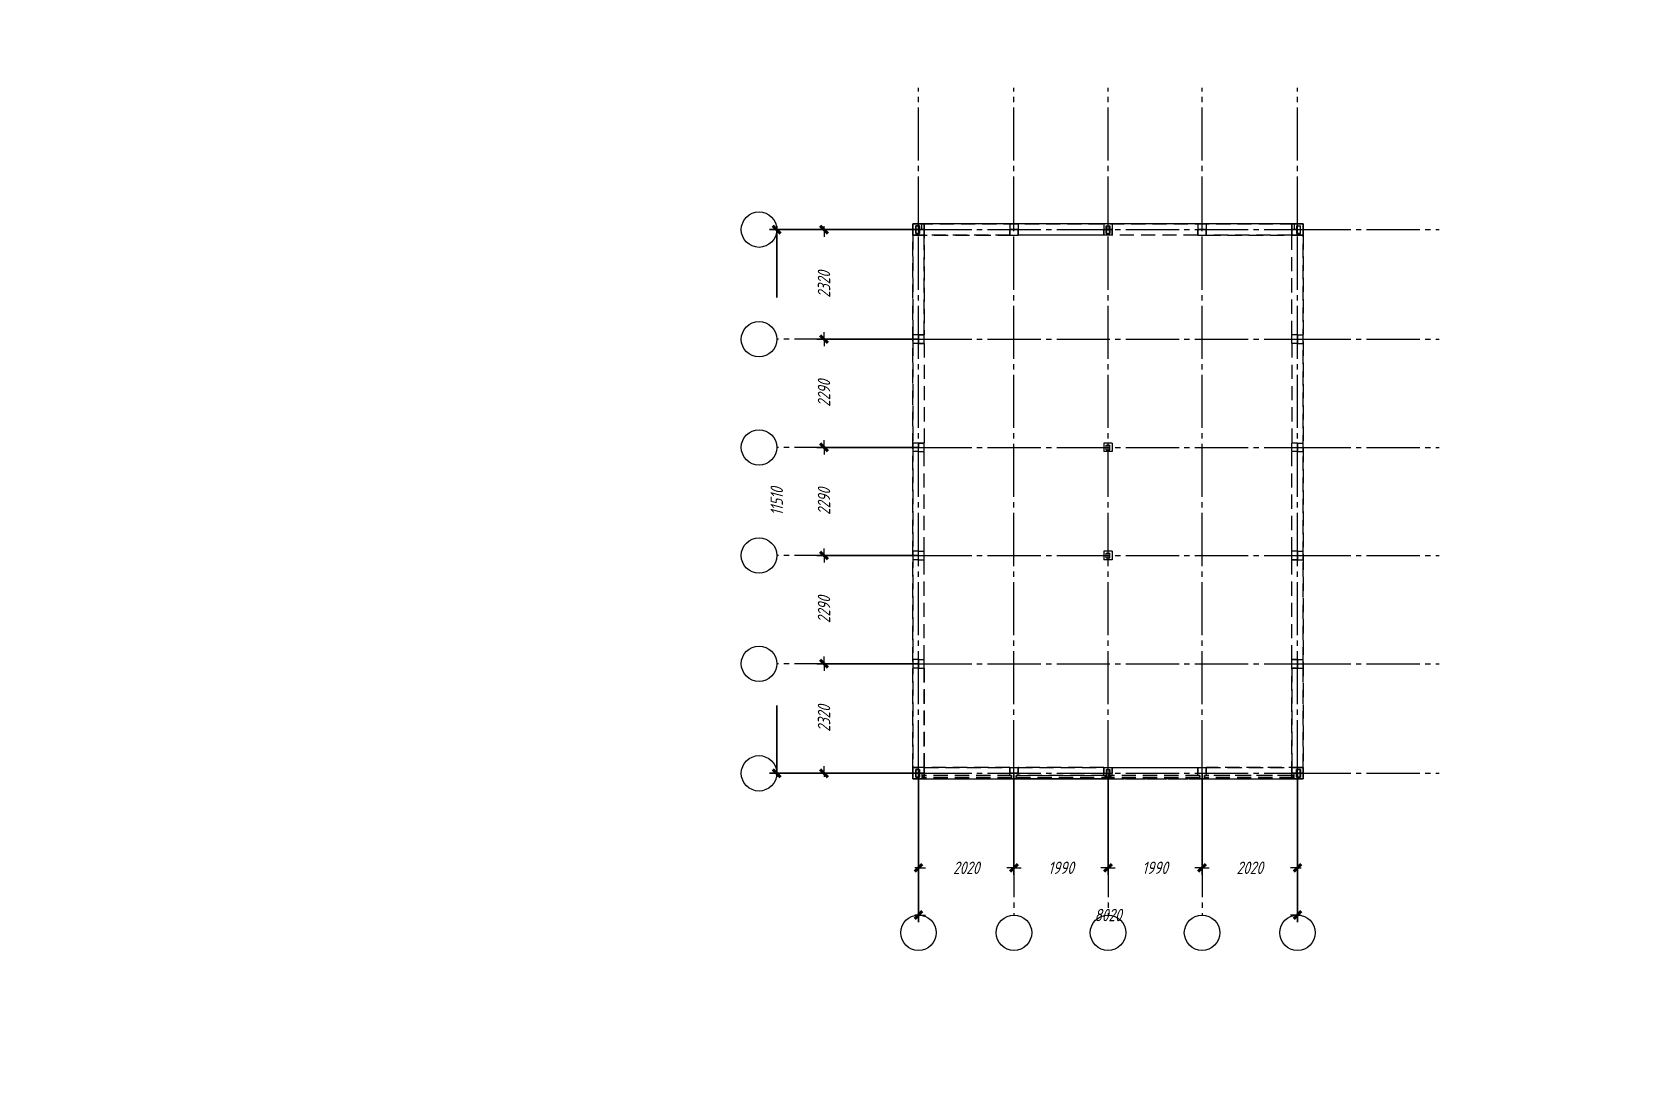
# Model space of a CAD drawing. Header units: millimetres. Extents: x 0 to 7980, y 0 to 297.
# Drawn here: x 1135.3 to 1585.7, y 0 to 297 of the extents above; entities that cross this region are included whole.
import ezdxf

# ---------------------------------------------------------------- set-up
doc = ezdxf.new("R2010")
doc.units = ezdxf.units.MM
for name, pattern in [('K5LT_AXLED', [19.5, 15, -1.5, 1.5, -1.5]), ('K5LT_BASIC', [0]), ('K5LT_DASHED', [6, 4, -2]), ('K5LT_THIN', [0])]:
    doc.linetypes.add(name, pattern=pattern)
doc.layers.add('Системный слой', color=7, linetype='Continuous')
doc.styles.add('KDIMTEXTSTYLE', font='GOST_AU.SHX', dxfattribs={"width": 0.96, "oblique": 15, "height": 5})
doc.styles.add('KTEXTSTYLE', font='GOST_AU.SHX', dxfattribs={"width": 0.96, "height": 5})
doc.dimstyles.new('KDIMSTYLE (0.01)', dxfattribs={"dimtxt": 5, "dimasz": 1, "dimexe": 2, "dimexo": 0, "dimgap": 1, "dimtad": 1, "dimlfac": 75, "dimtxsty": 'KDIMTEXTSTYLE', "dimsah": 1, "dimcen": 0, "dimdle": 1, "dimadec": 0, "dimazin": 0, "dimtfac": 0.667, "dimtmove": 0, "dimatfit": 3, "dimfxl": 0, "dimtvp": 1, "dimtolj": 1, "dimtzin": 0, "dimarcsym": 0})

# ---------------------------------------------------------------- blocks, each defined once
blk = doc.blocks.new('U43')
at = {"layer": 'Системный слой', "color": 30, "linetype": 'K5LT_AXLED', "lineweight": 18}
for p, q in [((1365.49, 87.72), (1345.49, 87.72)), ((1385.49, 87.72), (1365.49, 87.72)), ((1385.49, 87.72), (1492.43, 87.72)), ((1492.43, 87.72), (1532.43, 87.72))]:
    blk.add_line(p, q, dxfattribs=at)
at = {"layer": 'Системный слой', "color": 7, "linetype": 'K5LT_THIN', "lineweight": 18}
blk.add_arc((1340.49, 87.72), 5, 0, 360, dxfattribs=at)
blk = doc.blocks.new('U44')
at = {"layer": 'Системный слой', "color": 30, "linetype": 'K5LT_AXLED', "lineweight": 18}
for p, q in [((1365.49, 118.65), (1345.49, 118.65)), ((1385.49, 118.65), (1365.49, 118.65)), ((1385.49, 118.65), (1492.43, 118.65)), ((1492.43, 118.65), (1532.43, 118.65))]:
    blk.add_line(p, q, dxfattribs=at)
at = {"layer": 'Системный слой', "color": 7, "linetype": 'K5LT_THIN', "lineweight": 18}
blk.add_arc((1340.49, 118.65), 5, 0, 360, dxfattribs=at)
blk = doc.blocks.new('U45')
at = {"layer": 'Системный слой', "color": 30, "linetype": 'K5LT_AXLED', "lineweight": 18}
for p, q in [((1365.49, 149.19), (1345.49, 149.19)), ((1385.49, 149.19), (1365.49, 149.19)), ((1385.49, 149.19), (1492.43, 149.19)), ((1492.43, 149.19), (1532.43, 149.19))]:
    blk.add_line(p, q, dxfattribs=at)
at = {"layer": 'Системный слой', "color": 7, "linetype": 'K5LT_THIN', "lineweight": 18}
blk.add_arc((1340.49, 149.19), 5, 0, 360, dxfattribs=at)
blk = doc.blocks.new('U46')
at = {"layer": 'Системный слой', "color": 30, "linetype": 'K5LT_AXLED', "lineweight": 18}
for p, q in [((1365.49, 179.72), (1345.49, 179.72)), ((1385.49, 179.72), (1365.49, 179.72)), ((1385.49, 179.72), (1492.43, 179.72)), ((1492.43, 179.72), (1532.43, 179.72))]:
    blk.add_line(p, q, dxfattribs=at)
at = {"layer": 'Системный слой', "color": 7, "linetype": 'K5LT_THIN', "lineweight": 18}
blk.add_arc((1340.49, 179.72), 5, 0, 360, dxfattribs=at)
blk = doc.blocks.new('U47')
at = {"layer": 'Системный слой', "color": 30, "linetype": 'K5LT_AXLED', "lineweight": 18}
for p, q in [((1365.49, 210.25), (1345.49, 210.25)), ((1385.49, 210.25), (1365.49, 210.25)), ((1385.49, 210.25), (1492.43, 210.25)), ((1492.43, 210.25), (1532.43, 210.25))]:
    blk.add_line(p, q, dxfattribs=at)
at = {"layer": 'Системный слой', "color": 7, "linetype": 'K5LT_THIN', "lineweight": 18}
blk.add_arc((1340.49, 210.25), 5, 0, 360, dxfattribs=at)
blk = doc.blocks.new('U48')
at = {"layer": 'Системный слой', "color": 30, "linetype": 'K5LT_AXLED', "lineweight": 18}
for p, q in [((1365.49, 241.19), (1345.49, 241.19)), ((1385.49, 241.19), (1365.49, 241.19)), ((1385.49, 241.19), (1492.43, 241.19)), ((1492.43, 241.19), (1532.43, 241.19))]:
    blk.add_line(p, q, dxfattribs=at)
at = {"layer": 'Системный слой', "color": 7, "linetype": 'K5LT_THIN', "lineweight": 18}
blk.add_arc((1340.49, 241.19), 5, 0, 360, dxfattribs=at)
blk = doc.blocks.new('U49')
at = {"layer": 'Системный слой', "color": 30, "linetype": 'K5LT_AXLED', "lineweight": 18}
for p, q in [((1385.49, 241.19), (1385.49, 281.19)), ((1385.49, 87.72), (1385.49, 241.19)), ((1385.49, 87.72), (1385.49, 67.72)), ((1385.49, 67.72), (1385.49, 47.72))]:
    blk.add_line(p, q, dxfattribs=at)
at = {"layer": 'Системный слой', "color": 7, "linetype": 'K5LT_THIN', "lineweight": 18}
blk.add_arc((1385.49, 42.72), 5, 0, 360, dxfattribs=at)
blk = doc.blocks.new('U50')
at = {"layer": 'Системный слой', "color": 30, "linetype": 'K5LT_AXLED', "lineweight": 18}
for p, q in [((1412.43, 241.19), (1412.43, 281.19)), ((1412.43, 87.72), (1412.43, 241.19)), ((1412.43, 87.72), (1412.43, 67.72)), ((1412.43, 67.72), (1412.43, 47.72))]:
    blk.add_line(p, q, dxfattribs=at)
at = {"layer": 'Системный слой', "color": 7, "linetype": 'K5LT_THIN', "lineweight": 18}
blk.add_arc((1412.43, 42.72), 5, 0, 360, dxfattribs=at)
blk = doc.blocks.new('U51')
at = {"layer": 'Системный слой', "color": 30, "linetype": 'K5LT_AXLED', "lineweight": 18}
for p, q in [((1438.96, 241.19), (1438.96, 281.19)), ((1438.96, 87.72), (1438.96, 241.19)), ((1438.96, 87.72), (1438.96, 67.72)), ((1438.96, 67.72), (1438.96, 47.72))]:
    blk.add_line(p, q, dxfattribs=at)
at = {"layer": 'Системный слой', "color": 7, "linetype": 'K5LT_THIN', "lineweight": 18}
blk.add_arc((1438.96, 42.72), 5, 0, 360, dxfattribs=at)
blk = doc.blocks.new('U52')
at = {"layer": 'Системный слой', "color": 30, "linetype": 'K5LT_AXLED', "lineweight": 18}
for p, q in [((1465.49, 241.19), (1465.49, 281.19)), ((1465.49, 87.72), (1465.49, 241.19)), ((1465.49, 87.72), (1465.49, 67.72)), ((1465.49, 67.72), (1465.49, 47.72))]:
    blk.add_line(p, q, dxfattribs=at)
at = {"layer": 'Системный слой', "color": 7, "linetype": 'K5LT_THIN', "lineweight": 18}
blk.add_arc((1465.49, 42.72), 5, 0, 360, dxfattribs=at)
blk = doc.blocks.new('U53')
at = {"layer": 'Системный слой', "color": 30, "linetype": 'K5LT_AXLED', "lineweight": 18}
for p, q in [((1492.43, 241.19), (1492.43, 281.19)), ((1492.43, 87.72), (1492.43, 241.19)), ((1492.43, 87.72), (1492.43, 67.72)), ((1492.43, 67.72), (1492.43, 47.72))]:
    blk.add_line(p, q, dxfattribs=at)
at = {"layer": 'Системный слой', "color": 7, "linetype": 'K5LT_THIN', "lineweight": 18}
blk.add_arc((1492.43, 42.72), 5, 0, 360, dxfattribs=at)
blk = doc.blocks.new('U42')
at = {"layer": 'Системный слой'}
for name in ['U49', 'U50', 'U51', 'U52', 'U53', 'U48', 'U47', 'U46', 'U45', 'U44', 'U43']:
    blk.add_blockref(name, (0, 0), dxfattribs=at)
blk = doc.blocks.new('U54')
at = {"layer": 'Системный слой', "color": 7, "linetype": 'K5LT_DASHED', "lineweight": 18}
for p, q in [((1387.09, 242.79), (1383.89, 242.79)), ((1383.89, 242.79), (1383.89, 239.59)), ((1494.02, 242.79), (1383.89, 242.79)), ((1387.09, 242.79), (1383.89, 242.79)), ((1383.89, 239.59), (1383.89, 242.79)), ((1383.89, 179.72), (1383.89, 242.79)), ((1387.09, 239.59), (1383.89, 239.59)), ((1383.89, 239.59), (1411.22, 239.59)), ((1387.09, 239.59), (1383.89, 239.59)), ((1383.89, 239.59), (1383.89, 179.72)), ((1384.69, 242.25), (1384.69, 240.12)), ((1384.69, 242.25), (1385.76, 242.25)), ((1385.76, 240.12), (1384.69, 240.12)), ((1385.76, 242.25), (1385.76, 240.12)), ((1387.09, 239.59), (1387.09, 242.79)), ((1490.82, 242.79), (1387.09, 242.79)), ((1387.09, 239.59), (1387.09, 242.79)), ((1387.09, 242.79), (1387.09, 211.45)), ((1411.22, 239.59), (1387.09, 239.59)), ((1387.09, 211.45), (1387.09, 239.59)), ((1411.22, 239.59), (1411.22, 241.19)), ((1413.62, 241.19), (1411.22, 241.19)), ((1413.62, 239.59), (1413.62, 241.19)), ((1464.29, 239.59), (1413.62, 239.59)), ((1438.42, 240.12), (1438.42, 242.25)), ((1438.42, 242.25), (1439.49, 242.25)), ((1439.49, 240.12), (1438.42, 240.12)), ((1439.49, 240.12), (1439.49, 242.25)), ((1464.29, 239.59), (1464.29, 241.19)), ((1466.69, 241.19), (1464.29, 241.19)), ((1466.69, 239.59), (1466.69, 241.19)), ((1466.69, 239.59), (1494.02, 239.59)), ((1490.82, 239.59), (1466.69, 239.59)), ((1490.82, 242.79), (1490.82, 239.59)), ((1490.82, 242.79), (1494.02, 242.79)), ((1490.82, 211.45), (1490.82, 242.79)), ((1490.82, 242.79), (1494.02, 242.79)), ((1490.82, 242.79), (1490.82, 239.59)), ((1490.82, 239.59), (1494.02, 239.59)), ((1490.82, 211.45), (1490.82, 239.59)), ((1490.82, 239.59), (1494.02, 239.59)), ((1492.16, 242.25), (1493.22, 242.25)), ((1492.16, 242.25), (1492.16, 240.12)), ((1493.22, 240.12), (1492.16, 240.12)), ((1493.22, 242.25), (1493.22, 240.12)), ((1494.02, 242.79), (1494.02, 239.59)), ((1494.02, 239.59), (1494.02, 242.79)), ((1494.02, 149.19), (1494.02, 242.79)), ((1494.02, 239.59), (1494.02, 149.19)), ((1387.09, 211.45), (1385.49, 211.45)), ((1385.49, 211.45), (1385.49, 209.05)), ((1387.09, 209.05), (1385.49, 209.05)), ((1387.09, 209.05), (1387.09, 180.92)), ((1492.42, 211.45), (1490.82, 211.45)), ((1492.42, 209.05), (1490.82, 209.05)), ((1490.82, 209.05), (1490.82, 180.92)), ((1492.42, 209.05), (1492.42, 211.45)), ((1387.09, 180.92), (1385.49, 180.92)), ((1385.49, 180.92), (1385.49, 179.72)), ((1492.42, 180.92), (1490.82, 180.92)), ((1492.42, 180.92), (1492.42, 178.52)), ((1385.49, 179.72), (1383.89, 179.72)), ((1383.89, 89.32), (1383.89, 179.72)), ((1383.89, 179.72), (1383.89, 86.12)), ((1385.49, 179.72), (1383.89, 179.72)), ((1385.49, 178.52), (1385.49, 179.72)), ((1385.49, 178.52), (1387.09, 178.52)), ((1387.09, 150.39), (1387.09, 178.52)), ((1492.42, 178.52), (1490.82, 178.52)), ((1490.82, 150.39), (1490.82, 178.52)), ((1385.49, 147.99), (1385.49, 150.39)), ((1385.49, 150.39), (1387.09, 150.39)), ((1492.42, 150.39), (1490.82, 150.39)), ((1492.42, 150.39), (1492.42, 149.19)), ((1492.42, 149.19), (1494.02, 149.19)), ((1492.42, 147.99), (1492.42, 149.19)), ((1492.42, 149.19), (1494.02, 149.19)), ((1494.02, 89.32), (1494.02, 149.19)), ((1494.02, 149.19), (1494.02, 86.12)), ((1385.49, 147.99), (1387.09, 147.99)), ((1387.09, 119.85), (1387.09, 147.99)), ((1490.82, 119.85), (1490.82, 147.99)), ((1490.82, 147.99), (1492.42, 147.99)), ((1385.49, 119.85), (1387.09, 119.85)), ((1385.49, 119.85), (1385.49, 117.45)), ((1385.49, 117.45), (1387.09, 117.45)), ((1387.09, 89.32), (1387.09, 117.45)), ((1387.09, 117.45), (1387.09, 87.11)), ((1490.82, 119.85), (1492.42, 119.85)), ((1490.82, 87.11), (1490.82, 117.45)), ((1490.82, 117.45), (1492.42, 117.45)), ((1490.82, 117.45), (1490.82, 89.32)), ((1492.42, 117.45), (1492.42, 119.85)), ((1387.09, 89.32), (1383.89, 89.32)), ((1383.89, 86.12), (1383.89, 89.32)), ((1411.22, 89.32), (1383.89, 89.32)), ((1387.09, 89.32), (1383.89, 89.32)), ((1383.89, 89.32), (1383.89, 86.12)), ((1387.09, 86.12), (1383.89, 86.12)), ((1383.89, 86.12), (1494.02, 86.12)), ((1386.56, 86.12), (1383.89, 86.12)), ((1387.09, 86.12), (1383.89, 86.12)), ((1384.69, 88.79), (1385.76, 88.79)), ((1384.69, 88.79), (1384.69, 86.65)), ((1385.76, 86.65), (1384.69, 86.65)), ((1385.76, 88.79), (1385.76, 86.65)), ((1386.56, 86.12), (1386.56, 87.11)), ((1386.56, 87.11), (1387.09, 87.11)), ((1386.56, 86.12), (1387.09, 86.12)), ((1387.09, 86.12), (1387.09, 89.32)), ((1387.09, 87.11), (1387.09, 89.32)), ((1387.09, 89.32), (1411.22, 89.32)), ((1387.09, 89.32), (1387.09, 86.12)), ((1387.09, 86.12), (1387.09, 87.11)), ((1411.76, 87.11), (1387.09, 87.11)), ((1387.09, 86.12), (1387.09, 87.11)), ((1387.09, 86.12), (1411.76, 86.12)), ((1411.22, 89.32), (1411.22, 87.72)), ((1411.22, 87.72), (1413.62, 87.72)), ((1411.76, 86.12), (1411.76, 87.11)), ((1411.76, 86.12), (1413.09, 86.12)), ((1438.29, 87.11), (1413.09, 87.11)), ((1413.09, 87.11), (1413.09, 86.12)), ((1438.29, 86.12), (1413.09, 86.12)), ((1413.62, 89.32), (1464.29, 89.32)), ((1413.62, 89.32), (1413.62, 87.72)), ((1438.29, 86.12), (1438.29, 87.11)), ((1439.62, 86.12), (1438.29, 86.12)), ((1438.42, 88.79), (1438.42, 86.65)), ((1438.42, 88.79), (1439.49, 88.79)), ((1439.49, 86.65), (1438.42, 86.65)), ((1439.49, 88.79), (1439.49, 86.65)), ((1464.82, 87.11), (1439.62, 87.11)), ((1439.62, 87.11), (1439.62, 86.12)), ((1464.82, 86.12), (1439.62, 86.12)), ((1464.29, 89.32), (1464.29, 87.72)), ((1464.29, 87.72), (1466.69, 87.72)), ((1464.82, 86.12), (1464.82, 87.11)), ((1464.82, 86.12), (1466.16, 86.12)), ((1466.16, 86.12), (1466.16, 87.11)), ((1490.82, 87.11), (1466.16, 87.11)), ((1466.16, 86.12), (1490.82, 86.12)), ((1466.69, 89.32), (1490.82, 89.32)), ((1466.69, 89.32), (1466.69, 87.72)), ((1494.02, 89.32), (1466.69, 89.32)), ((1490.82, 89.32), (1490.82, 86.12)), ((1490.82, 89.32), (1494.02, 89.32)), ((1490.82, 87.11), (1490.82, 89.32)), ((1490.82, 89.32), (1494.02, 89.32)), ((1490.82, 89.32), (1490.82, 86.12)), ((1490.82, 86.12), (1490.82, 87.11)), ((1491.36, 87.11), (1490.82, 87.11)), ((1490.82, 86.12), (1490.82, 87.11)), ((1490.82, 86.12), (1494.02, 86.12)), ((1491.36, 86.12), (1490.82, 86.12)), ((1490.82, 86.12), (1494.02, 86.12)), ((1491.36, 86.12), (1491.36, 87.11)), ((1491.36, 86.12), (1494.02, 86.12)), ((1492.16, 86.65), (1492.16, 88.79)), ((1492.16, 88.79), (1493.22, 88.79)), ((1493.22, 86.65), (1492.16, 86.65)), ((1493.22, 86.65), (1493.22, 88.79)), ((1494.02, 86.12), (1494.02, 89.32)), ((1494.02, 89.32), (1494.02, 86.12))]:
    blk.add_line(p, q, dxfattribs=at)
blk = doc.blocks.new('U55')
at = {"layer": 'Системный слой', "color": 7, "linetype": 'K5LT_DASHED', "lineweight": 18}
for p, q in [((1383.89, 242.79), (1387.09, 242.79)), ((1383.89, 242.79), (1383.89, 239.59)), ((1385.49, 241.19), (1383.89, 241.19)), ((1383.89, 241.19), (1383.89, 239.59)), ((1383.89, 241.19), (1387.09, 241.19)), ((1383.89, 239.59), (1385.49, 239.59)), ((1383.89, 239.59), (1387.09, 239.59)), ((1384.69, 240.12), (1384.69, 242.25)), ((1385.76, 242.25), (1384.69, 242.25)), ((1384.69, 240.12), (1385.76, 240.12)), ((1387.09, 241.19), (1385.49, 241.19)), ((1385.49, 241.19), (1385.49, 239.59)), ((1385.76, 240.12), (1385.76, 242.25)), ((1386.42, 241.19), (1386.42, 242.79)), ((1387.09, 242.79), (1386.42, 242.79)), ((1387.09, 241.19), (1386.42, 241.19)), ((1387.09, 241.19), (1387.09, 242.79)), ((1387.09, 242.79), (1387.09, 239.59)), ((1387.09, 241.19), (1387.09, 239.59)), ((1413.63, 242.79), (1411.23, 242.79)), ((1411.23, 242.79), (1411.23, 241.19)), ((1413.63, 241.19), (1411.23, 241.19)), ((1411.23, 241.19), (1411.23, 239.59)), ((1411.23, 239.59), (1413.63, 239.59)), ((1413.63, 242.79), (1413.63, 241.19)), ((1413.63, 241.19), (1413.63, 239.59)), ((1440.16, 242.79), (1437.76, 242.79)), ((1437.76, 242.79), (1437.76, 239.59)), ((1437.76, 242.79), (1437.76, 241.19)), ((1440.16, 241.19), (1437.76, 241.19)), ((1440.16, 239.59), (1437.76, 239.59)), ((1438.43, 242.25), (1438.43, 240.12)), ((1438.43, 242.25), (1439.49, 242.25)), ((1438.43, 240.12), (1439.49, 240.12)), ((1439.49, 242.25), (1439.49, 240.12)), ((1440.16, 242.79), (1440.16, 239.59)), ((1440.16, 242.79), (1440.16, 241.19)), ((1466.69, 242.79), (1464.29, 242.79)), ((1464.29, 242.79), (1464.29, 241.19)), ((1464.29, 241.19), (1466.69, 241.19)), ((1464.29, 241.19), (1464.29, 239.59)), ((1464.29, 239.59), (1466.69, 239.59)), ((1466.69, 242.79), (1466.69, 241.19)), ((1466.69, 241.19), (1466.69, 239.59)), ((1490.83, 242.79), (1491.5, 242.79)), ((1490.83, 242.79), (1490.83, 241.19)), ((1490.83, 242.79), (1490.83, 239.59)), ((1490.83, 242.79), (1494.03, 242.79)), ((1491.5, 241.19), (1490.83, 241.19)), ((1490.83, 241.19), (1492.43, 241.19)), ((1490.83, 241.19), (1494.03, 241.19)), ((1490.83, 241.19), (1490.83, 239.59)), ((1494.03, 239.59), (1490.83, 239.59)), ((1491.5, 242.79), (1491.5, 241.19)), ((1492.16, 242.25), (1492.16, 240.12)), ((1492.16, 242.25), (1493.23, 242.25)), ((1492.16, 240.12), (1493.23, 240.12)), ((1492.43, 239.59), (1492.43, 241.19)), ((1492.43, 241.19), (1494.03, 241.19)), ((1494.03, 239.59), (1492.43, 239.59)), ((1493.23, 240.12), (1493.23, 242.25)), ((1494.03, 242.79), (1494.03, 239.59)), ((1494.03, 239.59), (1494.03, 241.19)), ((1385.49, 211.45), (1383.89, 211.45)), ((1383.89, 211.45), (1383.89, 209.05)), ((1385.49, 209.05), (1383.89, 209.05)), ((1385.49, 209.05), (1385.49, 211.45)), ((1385.49, 211.45), (1387.09, 211.45)), ((1385.49, 209.05), (1387.09, 209.05)), ((1387.09, 209.05), (1387.09, 211.45)), ((1492.43, 211.45), (1490.83, 211.45)), ((1490.83, 209.05), (1490.83, 211.45)), ((1492.43, 209.05), (1490.83, 209.05)), ((1492.43, 211.45), (1492.43, 209.05)), ((1492.43, 211.45), (1494.03, 211.45)), ((1492.43, 209.05), (1494.03, 209.05)), ((1494.03, 209.05), (1494.03, 211.45)), ((1385.49, 180.92), (1383.89, 180.92)), ((1383.89, 180.92), (1383.89, 178.52)), ((1385.49, 178.52), (1385.49, 180.92)), ((1385.49, 180.92), (1387.09, 180.92)), ((1387.09, 178.52), (1387.09, 180.92)), ((1440.16, 180.92), (1437.76, 180.92)), ((1437.76, 180.92), (1437.76, 178.52)), ((1438.43, 179.05), (1438.43, 180.39)), ((1438.43, 180.39), (1439.49, 180.39)), ((1439.49, 179.05), (1439.49, 180.39)), ((1440.16, 180.92), (1440.16, 178.52)), ((1492.43, 180.92), (1490.83, 180.92)), ((1490.83, 178.52), (1490.83, 180.92)), ((1492.43, 180.92), (1492.43, 178.52)), ((1492.43, 180.92), (1494.03, 180.92)), ((1494.03, 178.52), (1494.03, 180.92)), ((1385.49, 178.52), (1383.89, 178.52)), ((1385.49, 178.52), (1387.09, 178.52)), ((1440.16, 178.52), (1437.76, 178.52)), ((1438.43, 179.05), (1439.49, 179.05)), ((1492.43, 178.52), (1490.83, 178.52)), ((1492.43, 178.52), (1494.03, 178.52)), ((1385.49, 150.39), (1383.89, 150.39)), ((1383.89, 150.39), (1383.89, 147.99)), ((1385.49, 147.99), (1385.49, 150.39)), ((1385.49, 150.39), (1387.09, 150.39)), ((1387.09, 147.99), (1387.09, 150.39)), ((1440.16, 150.39), (1437.76, 150.39)), ((1437.76, 150.39), (1437.76, 147.99)), ((1438.43, 148.52), (1438.43, 149.85)), ((1438.43, 149.85), (1439.49, 149.85)), ((1439.49, 148.52), (1439.49, 149.85)), ((1440.16, 150.39), (1440.16, 147.99)), ((1492.43, 150.39), (1490.83, 150.39)), ((1490.83, 147.99), (1490.83, 150.39)), ((1492.43, 150.39), (1492.43, 147.99)), ((1492.43, 150.39), (1494.03, 150.39)), ((1494.03, 147.99), (1494.03, 150.39)), ((1385.49, 147.99), (1383.89, 147.99)), ((1385.49, 147.99), (1387.09, 147.99)), ((1440.16, 147.99), (1437.76, 147.99)), ((1438.43, 148.52), (1439.49, 148.52)), ((1492.43, 147.99), (1490.83, 147.99)), ((1492.43, 147.99), (1494.03, 147.99)), ((1385.49, 119.85), (1383.89, 119.85)), ((1383.89, 119.85), (1383.89, 117.45)), ((1385.49, 117.45), (1383.89, 117.45)), ((1385.49, 117.45), (1385.49, 119.85)), ((1385.49, 119.85), (1387.09, 119.85)), ((1385.49, 117.45), (1387.09, 117.45)), ((1387.09, 117.45), (1387.09, 119.85)), ((1492.43, 119.85), (1490.83, 119.85)), ((1490.83, 117.45), (1490.83, 119.85)), ((1492.43, 117.45), (1490.83, 117.45)), ((1492.43, 119.85), (1492.43, 117.45)), ((1492.43, 119.85), (1494.03, 119.85)), ((1492.43, 117.45), (1494.03, 117.45)), ((1494.03, 117.45), (1494.03, 119.85)), ((1383.89, 87.72), (1383.89, 89.32)), ((1383.89, 86.12), (1383.89, 89.32)), ((1387.09, 89.32), (1383.89, 89.32)), ((1383.89, 89.32), (1385.49, 89.32)), ((1387.09, 87.72), (1383.89, 87.72)), ((1383.89, 87.72), (1385.49, 87.72)), ((1387.09, 86.12), (1383.89, 86.12)), ((1384.69, 86.65), (1384.69, 88.79)), ((1385.76, 88.79), (1384.69, 88.79)), ((1384.69, 86.65), (1385.76, 86.65)), ((1385.49, 87.72), (1385.49, 89.32)), ((1385.49, 87.72), (1387.09, 87.72)), ((1385.76, 86.65), (1385.76, 88.79)), ((1387.09, 87.72), (1386.42, 87.72)), ((1386.42, 87.72), (1386.42, 86.12)), ((1387.09, 86.12), (1386.42, 86.12)), ((1387.09, 87.11), (1386.56, 87.11)), ((1386.56, 86.57), (1386.56, 87.11)), ((1387.09, 86.57), (1386.56, 86.57)), ((1387.09, 87.72), (1387.09, 89.32)), ((1387.09, 87.11), (1387.09, 89.32)), ((1387.09, 87.72), (1387.09, 87.11)), ((1387.09, 86.12), (1387.09, 86.57)), ((1411.23, 87.72), (1411.23, 89.32)), ((1411.23, 89.32), (1413.63, 89.32)), ((1411.23, 87.11), (1411.23, 87.72)), ((1413.63, 87.72), (1411.23, 87.72)), ((1411.76, 87.11), (1411.23, 87.11)), ((1411.76, 86.57), (1411.23, 86.57)), ((1411.23, 86.57), (1411.23, 86.12)), ((1411.23, 86.12), (1413.63, 86.12)), ((1411.76, 86.57), (1411.76, 87.11)), ((1413.09, 86.57), (1413.09, 87.11)), ((1413.09, 87.11), (1413.63, 87.11)), ((1413.09, 86.57), (1413.63, 86.57)), ((1413.63, 87.72), (1413.63, 89.32)), ((1413.63, 87.11), (1413.63, 87.72)), ((1413.63, 86.57), (1413.63, 86.12)), ((1437.76, 87.11), (1437.76, 89.32)), ((1437.76, 89.32), (1440.16, 89.32)), ((1437.76, 87.11), (1437.76, 87.72)), ((1437.76, 87.72), (1440.16, 87.72)), ((1438.29, 87.11), (1437.76, 87.11)), ((1438.29, 86.57), (1437.76, 86.57)), ((1437.76, 86.57), (1437.76, 86.12)), ((1437.76, 86.12), (1440.16, 86.12)), ((1438.29, 86.57), (1438.29, 87.11)), ((1438.43, 88.79), (1439.49, 88.79)), ((1438.43, 88.79), (1438.43, 86.65)), ((1438.43, 86.65), (1439.49, 86.65)), ((1439.49, 86.65), (1439.49, 88.79)), ((1439.63, 86.57), (1439.63, 87.11)), ((1439.63, 87.11), (1440.16, 87.11)), ((1439.63, 86.57), (1440.16, 86.57)), ((1440.16, 87.11), (1440.16, 89.32)), ((1440.16, 87.11), (1440.16, 87.72)), ((1440.16, 86.57), (1440.16, 86.12)), ((1464.29, 87.72), (1464.29, 89.32)), ((1464.29, 89.32), (1466.69, 89.32)), ((1464.29, 87.11), (1464.29, 87.72)), ((1464.29, 87.72), (1466.69, 87.72)), ((1464.83, 87.11), (1464.29, 87.11)), ((1464.83, 86.57), (1464.29, 86.57)), ((1464.29, 86.12), (1464.29, 86.57)), ((1464.29, 86.12), (1466.69, 86.12)), ((1464.83, 86.57), (1464.83, 87.11)), ((1466.16, 86.57), (1466.16, 87.11)), ((1466.69, 87.11), (1466.16, 87.11)), ((1466.69, 86.57), (1466.16, 86.57)), ((1466.69, 87.72), (1466.69, 89.32)), ((1466.69, 87.72), (1466.69, 87.11)), ((1466.69, 86.12), (1466.69, 86.57)), ((1490.83, 87.11), (1490.83, 89.32)), ((1490.83, 87.72), (1490.83, 89.32)), ((1490.83, 89.32), (1494.03, 89.32)), ((1490.83, 87.11), (1490.83, 87.72)), ((1490.83, 87.72), (1492.43, 87.72)), ((1490.83, 87.72), (1491.5, 87.72)), ((1490.83, 87.72), (1494.03, 87.72)), ((1490.83, 87.11), (1491.36, 87.11)), ((1490.83, 86.12), (1490.83, 86.57)), ((1490.83, 86.57), (1491.36, 86.57)), ((1494.03, 86.12), (1490.83, 86.12)), ((1490.83, 86.12), (1491.5, 86.12)), ((1491.36, 87.11), (1491.36, 86.57)), ((1491.5, 86.12), (1491.5, 87.72)), ((1493.23, 88.79), (1492.16, 88.79)), ((1492.16, 88.79), (1492.16, 86.65)), ((1492.16, 86.65), (1493.23, 86.65)), ((1494.03, 89.32), (1492.43, 89.32)), ((1492.43, 87.72), (1492.43, 89.32)), ((1494.03, 87.72), (1492.43, 87.72)), ((1493.23, 88.79), (1493.23, 86.65)), ((1494.03, 86.12), (1494.03, 89.32)), ((1494.03, 89.32), (1494.03, 87.72))]:
    blk.add_line(p, q, dxfattribs=at)
blk = doc.blocks.new('U56')
at = {"layer": 'Системный слой', "color": 7, "linetype": 'K5LT_DASHED', "lineweight": 18}
for p, q in [((1385.49, 241.19), (1385.49, 242.79)), ((1385.49, 242.79), (1492.43, 242.79)), ((1385.49, 241.19), (1387.09, 241.19)), ((1387.09, 239.59), (1387.09, 241.19)), ((1411.23, 239.59), (1387.09, 239.59)), ((1411.23, 239.59), (1411.23, 241.19)), ((1411.23, 241.19), (1413.63, 241.19)), ((1413.63, 239.59), (1413.63, 241.19)), ((1437.76, 239.59), (1413.63, 239.59)), ((1437.76, 239.59), (1437.76, 241.19)), ((1437.76, 241.19), (1440.16, 241.19)), ((1440.16, 239.59), (1440.16, 241.19)), ((1464.29, 239.59), (1440.16, 239.59)), ((1464.29, 239.59), (1464.29, 241.19)), ((1464.29, 241.19), (1466.69, 241.19)), ((1466.69, 239.59), (1466.69, 241.19)), ((1466.69, 239.59), (1490.83, 239.59)), ((1490.83, 239.59), (1490.83, 241.19)), ((1492.43, 241.19), (1490.83, 241.19)), ((1492.43, 241.19), (1492.43, 242.79)), ((1385.49, 87.72), (1387.09, 87.72)), ((1385.49, 87.72), (1385.49, 86.12)), ((1386.56, 86.12), (1385.49, 86.12)), ((1385.49, 86.12), (1492.43, 86.12)), ((1411.76, 87.11), (1386.56, 87.11)), ((1386.56, 87.11), (1386.56, 86.12)), ((1386.56, 86.57), (1386.56, 87.11)), ((1411.76, 86.57), (1386.56, 86.57)), ((1411.76, 86.12), (1386.56, 86.12)), ((1411.23, 89.32), (1387.09, 89.32)), ((1387.09, 89.32), (1387.09, 87.72)), ((1411.23, 89.32), (1411.23, 87.72)), ((1411.23, 87.72), (1413.63, 87.72)), ((1411.76, 86.12), (1411.76, 87.11)), ((1411.76, 87.11), (1411.76, 86.57)), ((1413.09, 86.12), (1411.76, 86.12)), ((1413.09, 86.12), (1413.09, 87.11)), ((1413.09, 87.11), (1438.29, 87.11)), ((1413.09, 87.11), (1413.09, 86.57)), ((1413.09, 86.57), (1438.29, 86.57)), ((1413.09, 86.12), (1438.29, 86.12)), ((1437.76, 89.32), (1413.63, 89.32)), ((1413.63, 89.32), (1413.63, 87.72)), ((1437.76, 89.32), (1437.76, 87.72)), ((1437.76, 87.72), (1440.16, 87.72)), ((1438.29, 87.11), (1438.29, 86.12)), ((1438.29, 86.57), (1438.29, 87.11)), ((1438.29, 86.12), (1439.63, 86.12)), ((1464.83, 87.11), (1439.63, 87.11)), ((1439.63, 87.11), (1439.63, 86.12)), ((1439.63, 86.57), (1439.63, 87.11)), ((1464.83, 86.57), (1439.63, 86.57)), ((1464.83, 86.12), (1439.63, 86.12)), ((1440.16, 89.32), (1464.29, 89.32)), ((1440.16, 89.32), (1440.16, 87.72)), ((1464.29, 89.32), (1464.29, 87.72)), ((1464.29, 87.72), (1466.69, 87.72)), ((1464.83, 86.12), (1464.83, 87.11)), ((1464.83, 87.11), (1464.83, 86.57)), ((1466.16, 86.12), (1464.83, 86.12)), ((1491.36, 87.11), (1466.16, 87.11)), ((1466.16, 86.12), (1466.16, 87.11)), ((1466.16, 87.11), (1466.16, 86.57)), ((1491.36, 86.57), (1466.16, 86.57)), ((1491.36, 86.12), (1466.16, 86.12)), ((1466.69, 89.32), (1490.83, 89.32)), ((1466.69, 89.32), (1466.69, 87.72)), ((1490.83, 89.32), (1490.83, 87.72)), ((1492.43, 87.72), (1490.83, 87.72)), ((1491.36, 87.11), (1491.36, 86.12)), ((1491.36, 86.57), (1491.36, 87.11)), ((1491.36, 86.12), (1492.43, 86.12)), ((1492.43, 87.72), (1492.43, 86.12))]:
    blk.add_line(p, q, dxfattribs=at)
blk = doc.blocks.new('KDIMARROW_03')
at = {"layer": 'Системный слой', "color": 0, "linetype": 'K5LT_BASIC', "lineweight": 40}
blk.add_line((-1.06, -1.06), (1.06, 1.06), dxfattribs=at)
at = {"layer": 'Системный слой', "color": 0, "linetype": 'K5LT_THIN', "lineweight": 18}
for q in [(-1, 0), (2, 0)]:
    blk.add_line((0, 0), q, dxfattribs=at)

msp = doc.modelspace()

# ---------------------------------------------------------------- block references
at = {"layer": 'Системный слой'}
for name in ['U42', 'U54', 'U55', 'U56']:
    msp.add_blockref(name, (0, 0), dxfattribs=at)

# ---------------------------------------------------------------- dimensions: what is measured, and where the dimension line sits
at = {"layer": 'Системный слой', "color": 7}
for base, p1, p2, location in [((1345.49415, 87.72096), (1385.49415, 241.18762), (1385.49415, 87.72096), (1345.49415, 164.45429)), ((1358.82749, 210.25429), (1385.49415, 241.18762), (1385.49415, 210.25429), (1358.82749, 225.72096)), ((1358.82749, 179.72096), (1385.49415, 210.25429), (1385.49415, 179.72096), (1358.82749, 194.98762)), ((1358.82749, 149.18762), (1385.49415, 179.72096), (1385.49415, 149.18762), (1358.82749, 164.45429)), ((1358.82749, 118.65429), (1385.49415, 149.18762), (1385.49415, 118.65429), (1358.82749, 133.92096)), ((1358.82749, 87.72096), (1385.49415, 118.65429), (1385.49415, 87.72096), (1358.82749, 103.18762))]:
    msp.add_linear_dim(base=base, p1=p1, p2=p2, angle=90, location=location, dimstyle='KDIMSTYLE (0.01)', override={"dimexo": 0, "dimpost": '\\H3.5;\\W0.965;\\Q15;<>', "dimblk1": 'KDIMARROW_03', "dimblk2": 'KDIMARROW_03', "dimse1": 0, "dimse2": 0, "dimclrt": 7, "dimtolj": 1}, dxfattribs=at).render()
for base, p1, p2, location in [((1385.49415, 61.05429), (1412.42749, 87.72096), (1385.49415, 87.72096), (1398.96082, 61.05429)), ((1385.49415, 47.72096), (1492.42749, 87.72096), (1385.49415, 87.72096), (1438.96082, 47.72096)), ((1412.42749, 61.05429), (1438.96082, 87.72096), (1412.42749, 87.72096), (1425.69415, 61.05429)), ((1438.96082, 61.05429), (1465.49415, 87.72096), (1438.96082, 87.72096), (1452.22749, 61.05429)), ((1465.49415, 61.05429), (1492.42749, 87.72096), (1465.49415, 87.72096), (1478.96082, 61.05429))]:
    msp.add_linear_dim(base=base, p1=p1, p2=p2, location=location, dimstyle='KDIMSTYLE (0.01)', override={"dimexo": 0, "dimpost": '\\H3.5;\\W0.965;\\Q15;<>', "dimblk1": 'KDIMARROW_03', "dimblk2": 'KDIMARROW_03', "dimse1": 0, "dimse2": 0, "dimclrt": 7, "dimtolj": 1}, dxfattribs=at).render()

doc.saveas('drawing.dxf')
